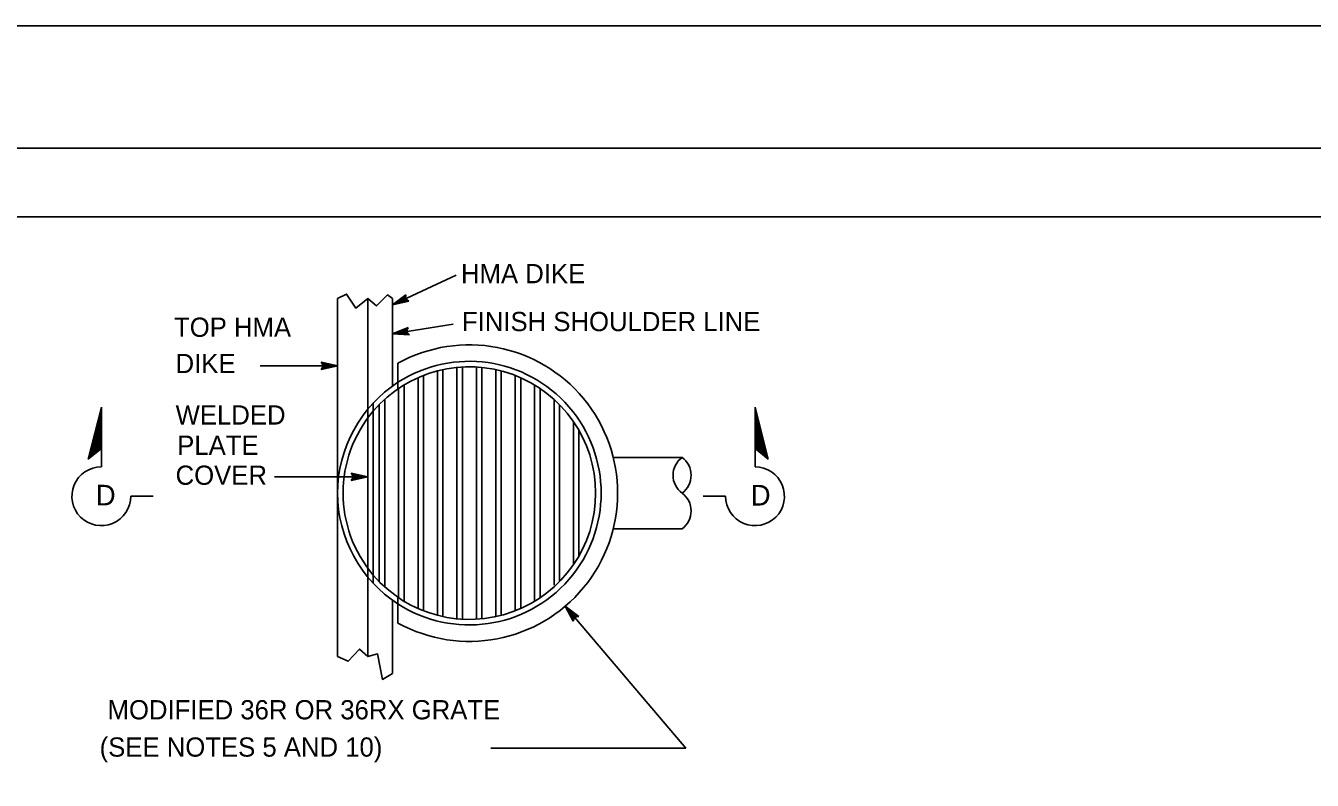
# Model space of a CAD drawing. Extents: x -894 to 866, y -476 to 714.
# Drawn here: x 162 to 630.6, y 438.8 to 713.6 of the extents above; entities that cross this region are included whole.
import ezdxf

# ---------------------------------------------------------------- set-up
doc = ezdxf.new("R2010")
doc.units = 0
for name, color, linetype in [('10 Sheet Format', 7, 'Continuous'), ('22 Misc Cnst Det', 7, 'Continuous'), ('56 Stage 3 Anno', 7, 'Continuous'), ('57 Undefined', 7, 'Continuous'), ('60 Nongeo Data', 7, 'Continuous')]:
    doc.layers.add(name, color=color, linetype=linetype)

msp = doc.modelspace()

# ---------------------------------------------------------------- linework, layer by layer
at = {"layer": '10 Sheet Format'}
for p, q in [((-863.43, 668.96), (836.58, 668.96)), ((-813.45, 643.96), (811.55, 643.96))]:
    msp.add_line(p, q, dxfattribs=at)
for points in [[(-894.04, 713.56), (865.96, 713.56), (865.96, -476.44), (-894.04, -476.44)], [(-863.43, -431.04), (836.58, -431.04), (836.58, 668.96), (-863.43, 668.96)]]:
    msp.add_lwpolyline(points, close=True, dxfattribs=at)
at = {"layer": '22 Misc Cnst Det'}
for p, q in [((189.52, 574.63), (184.68, 555.69)), ((189.52, 573.07), (185.19, 556.09)), ((189.52, 552.93), (189.52, 574.63)), ((427.64, 574.63), (432.47, 555.68)), ((427.64, 552.92), (427.64, 574.63)), ((427.64, 573.07), (431.97, 556.09)), ((189.52, 571.52), (185.69, 556.5)), ((189.52, 569.96), (186.19, 556.9)), ((189.52, 568.4), (186.69, 557.31)), ((427.64, 571.51), (431.47, 556.49)), ((427.64, 569.96), (430.97, 556.9)), ((427.64, 568.4), (430.47, 557.3)), ((189.52, 566.84), (187.19, 557.71)), ((189.52, 565.28), (187.69, 558.12)), ((189.52, 563.73), (188.19, 558.52)), ((427.64, 566.84), (429.97, 557.71)), ((427.64, 565.28), (429.47, 558.11)), ((427.64, 563.72), (428.97, 558.52)), ((189.52, 559.6), (184.68, 555.69)), ((189.52, 562.17), (188.69, 558.93)), ((189.52, 560.61), (189.19, 559.34)), ((427.64, 562.16), (428.47, 558.93)), ((427.64, 560.61), (427.96, 559.33)), ((427.64, 559.59), (432.47, 555.68)), ((200.23, 542.21), (208.38, 542.21)), ((416.92, 542.21), (408.77, 542.21))]:
    msp.add_line(p, q, dxfattribs=at)
for centre, start, end in [((189.52, 542.21), 90, 0.0005), ((427.64, 542.21), 179.9995, 90)]:
    msp.add_arc(centre, 10.72, start, end, dxfattribs=at)
at = {"layer": '56 Stage 3 Anno'}
for p, q in [((318.72, 622.71), (295.58, 611.87)), ((295.58, 611.87), (300.45, 615.62)), ((296.84, 612.46), (300.39, 615.2)), ((298.08, 613.04), (300.37, 614.81)), ((299.33, 613.63), (300.31, 614.38)), ((300.45, 615.62), (300.29, 614.08)), ((300.29, 614.08), (301.58, 613.2)), ((300.45, 615.62), (300.45, 615.62)), ((301.58, 613.2), (295.58, 611.87)), ((295.58, 611.87), (295.58, 611.87)), ((301.23, 613.43), (296.83, 612.46)), ((300.87, 613.66), (298.08, 613.04)), ((300.56, 613.9), (299.33, 613.63)), ((301.58, 613.2), (301.58, 613.2)), ((317.7, 604.93), (295.58, 601.35)), ((295.58, 601.35), (301.29, 603.62)), ((301.72, 600.99), (295.58, 601.35)), ((295.58, 601.35), (295.58, 601.35)), ((301.44, 601.3), (296.94, 601.57)), ((296.95, 601.58), (301.11, 603.23)), ((298.31, 601.79), (300.99, 602.86)), ((301.16, 601.62), (298.31, 601.79)), ((299.67, 602.01), (300.82, 602.47)), ((300.93, 601.94), (299.67, 602.01)), ((301.29, 603.62), (300.71, 602.18)), ((300.71, 602.18), (301.72, 600.99)), ((301.29, 603.62), (301.29, 603.62)), ((301.72, 600.99), (301.72, 600.99)), ((270.44, 589.69), (269.64, 591.03)), ((269.64, 591.03), (269.64, 591.03)), ((269.64, 591.03), (275.64, 589.69)), ((269.85, 590.67), (274.26, 589.69)), ((247.43, 589.69), (275.64, 589.69)), ((275.64, 589.69), (269.64, 588.36)), ((269.64, 588.36), (270.44, 589.69)), ((269.64, 588.36), (269.64, 588.36)), ((274.24, 589.68), (269.87, 588.72)), ((272.87, 589.69), (270.05, 589.06)), ((270.09, 590.31), (272.87, 589.69)), ((270.26, 589.97), (271.49, 589.69)), ((271.49, 589.69), (270.28, 589.42)), ((275.64, 589.69), (275.64, 589.69)), ((252.61, 549.26), (286.58, 549.26)), ((281.38, 549.26), (280.58, 550.6)), ((280.58, 550.6), (280.58, 550.6)), ((280.58, 550.6), (286.58, 549.26)), ((286.58, 549.26), (280.58, 547.93)), ((280.58, 547.93), (281.38, 549.26)), ((280.79, 550.24), (285.2, 549.26)), ((285.19, 549.26), (280.81, 548.29)), ((283.81, 549.26), (280.99, 548.63)), ((281.03, 549.88), (283.81, 549.26)), ((281.2, 549.54), (282.43, 549.26)), ((282.43, 549.26), (281.22, 548.99)), ((286.58, 549.26), (286.58, 549.26)), ((280.58, 547.93), (280.58, 547.93)), ((402.47, 450.52), (358.52, 502.18)), ((361.39, 496.74), (358.52, 502.18)), ((358.52, 502.18), (358.52, 502.18)), ((358.52, 502.18), (363.42, 498.47)), ((361.52, 497.13), (359.41, 501.13)), ((359.43, 501.12), (363, 498.42)), ((361.64, 497.55), (360.31, 500.07)), ((360.31, 500.07), (362.62, 498.33)), ((361.79, 497.9), (361.2, 499.02)), ((361.2, 499.02), (362.19, 498.27)), ((361.89, 498.22), (361.39, 496.74)), ((363.42, 498.47), (361.89, 498.22)), ((363.42, 498.47), (363.42, 498.47)), ((361.39, 496.74), (361.39, 496.74)), ((402.47, 450.52), (331.43, 450.52))]:
    msp.add_line(p, q, dxfattribs=at)
at = {"layer": '60 Nongeo Data'}
for p, q in [((275.58, 483.85), (275.58, 614.19)), ((286.58, 573.92), (286.58, 614.19)), ((295.58, 582.33), (295.58, 614.19)), ((297.58, 581.29), (297.58, 590.68)), ((306.89, 500.48), (306.89, 586.21)), ((311.96, 498.84), (311.96, 587.86)), ((313.96, 498.36), (313.96, 588.33)), ((319.04, 497.57), (319.04, 589.12)), ((321.04, 497.42), (321.04, 589.28)), ((326.12, 497.42), (326.12, 589.28)), ((328.12, 497.57), (328.12, 589.12)), ((333.19, 498.36), (333.19, 588.33)), ((335.19, 498.84), (335.19, 587.86)), ((340.27, 500.48), (340.27, 586.21)), ((297.81, 505.24), (297.81, 581.45)), ((299.81, 503.96), (299.81, 582.73)), ((304.89, 501.32), (304.89, 585.38)), ((342.27, 501.32), (342.27, 585.38)), ((347.35, 503.96), (347.35, 582.73)), ((349.35, 505.24), (349.35, 581.45)), ((292.73, 509.22), (292.73, 577.47)), ((354.42, 509.82), (354.42, 577.47)), ((286.58, 512.77), (286.58, 573.92)), ((288.58, 510.5), (288.58, 576.2)), ((290.73, 511.14), (290.73, 575.55)), ((356.42, 511.14), (356.42, 575.55)), ((361.5, 517.31), (361.5, 569.38)), ((363.5, 520.5), (363.5, 566.2)), ((375.99, 556.35), (401.06, 556.35)), ((277.58, 543.35), (277.58, 543.35)), ((369.58, 543.35), (369.58, 543.35)), ((375.99, 530.35), (401.06, 530.35)), ((286.58, 483.85), (286.58, 512.77)), ((295.58, 477.67), (295.58, 504.36)), ((297.58, 496.02), (297.58, 505.4))]:
    msp.add_line(p, q, dxfattribs=at)
for points in [[(275.58, 614.19), (278.83, 615.82), (282.28, 610.66), (286.58, 614.19), (289.74, 611.52), (293.76, 615.54), (295.58, 614.19)], [(275.58, 483.85), (279.41, 482.1), (283.57, 486.54), (286.58, 483.85), (290.17, 484.82), (291.89, 475.49), (295.58, 477.67)]]:
    msp.add_lwpolyline(points, dxfattribs=at)
for centre, radius, start, end in [((323.58, 543.35), 54, 241.2178, 118.7822), ((323.58, 543.35), 48, 237.2028, 122.7972), ((323.58, 543.35), 46, 220.4591, 139.5409), ((323.58, 543.35), 48, 122.7972, 237.2028), ((323.58, 543.35), 46, 139.5409, 220.4591), ((405.79, 549.85), 8.03, 126, 234), ((396.34, 549.85), 8.03, 306, 54), ((396.34, 536.85), 8.03, 306, 54)]:
    msp.add_arc(centre, radius, start, end, dxfattribs=at)

# ---------------------------------------------------------------- texts
at = {"layer": '56 Stage 3 Anno'}
for p in [(187.48, 538.87), (426.06, 538.84)]:
    msp.add_text('D', height=7.5, dxfattribs=at).set_placement(p)
at = {"layer": '57 Undefined'}
for s, p in [('HMA DIKE', (320.54, 619.79)), ('FINISH SHOULDER LINE', (320.88, 602.34)), ('TOP HMA', (216, 600.27)), ('DIKE', (216.56, 587.07)), ('WELDED', (216.58, 568.32)), ('PLATE', (217.15, 557.28)), ('COVER', (216.57, 546.38)), ('MODIFIED 36R OR 36RX GRATE', (191.78, 460.96)), ('(SEE NOTES 5 AND 10)', (188.89, 447.38))]:
    msp.add_text(s, height=7, dxfattribs=at).set_placement(p)

doc.saveas('drawing.dxf')
